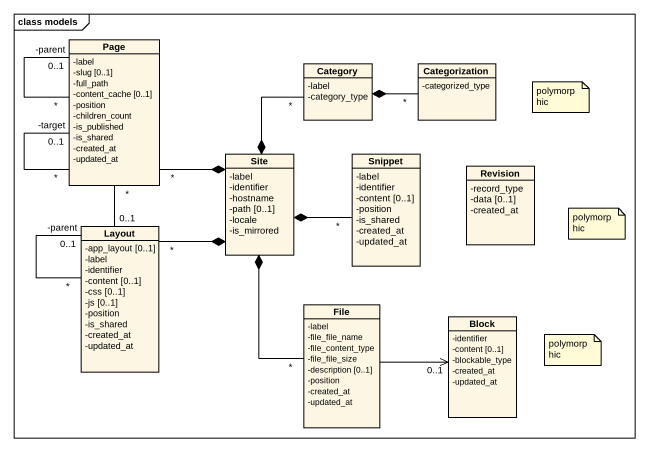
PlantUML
@startuml
mainframe class models
hide circle
hide empty members
skinparam classAttributeIconSize 0
class "Page" as Page_ {
  -label
  -slug [0..1]
  -full_path
  -content_cache [0..1]
  -position
  -children_count
  -is_published
  -is_shared
  -created_at
  -updated_at
}
class Category {
  -label
  -category_type
}
class Categorization {
  -categorized_type
}
class Site {
  -label
  -identifier
  -hostname
  -path [0..1]
  -locale
  -is_mirrored
}
class Snippet {
  -label
  -identifier
  -content [0..1]
  -position
  -is_shared
  -created_at
  -updated_at
}
class Revision {
  -record_type
  -data [0..1]
  -created_at
}
class Layout {
  -app_layout [0..1]
  -label
  -identifier
  -content [0..1]
  -css [0..1]
  -js [0..1]
  -position
  -is_shared
  -created_at
  -updated_at
}
class "File" as File_ {
  -label
  -file_file_name
  -file_content_type
  -file_file_size
  -description [0..1]
  -position
  -created_at
  -updated_at
}
class Block {
  -identifier
  -content [0..1]
  -blockable_type
  -created_at
  -updated_at
}
Page_ "*" -- "-parent\n0..1" Page_
Page_ "-target\n0..1" -- "*" Page_
Page_ "*" -- "0..1" Layout
Category *-right- "*" Categorization
Site *-up- "*" Page_
Site *-up- "*" Category
Site *-right- "*" Snippet
Site *-- "*" Layout
Site *-- "*" File_
Layout "*" -- "-parent\n0..1" Layout
File_ -right-> "0..1" Block
note as N1
  polymorphic
end note
note as N2
  polymorphic
end note
note as N3
  polymorphic
end note
@enduml
